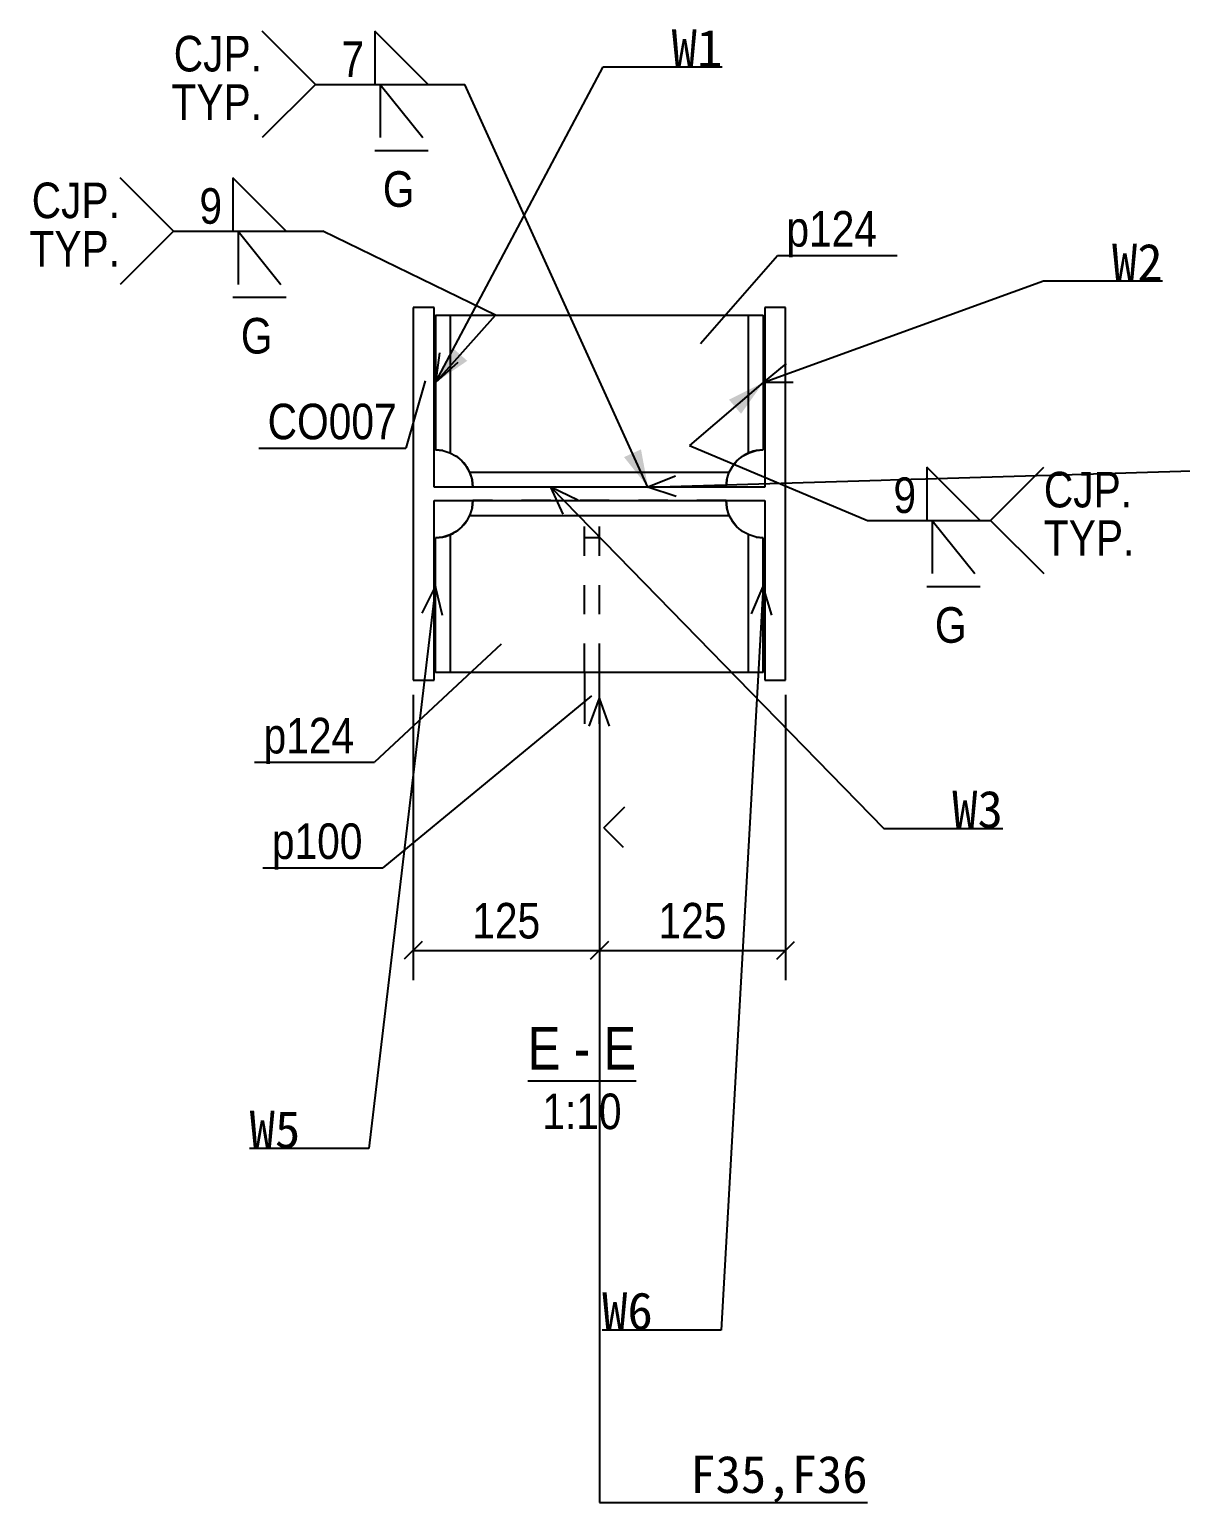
# Model space of a CAD drawing. Header units: millimetres. Extents: x -196 to 224, y -57 to 240.
# Drawn here: x 63 to 140.2, y 55.8 to 154.6 of the extents above; entities that cross this region are included whole.
import ezdxf

# ---------------------------------------------------------------- set-up
doc = ezdxf.new("R2010")
doc.units = ezdxf.units.MM
doc.linetypes.add('DXK_LINE_DOT2', pattern=[3.9198, 1.9599, -1.9599])
doc.layers.add('WELD_LABELS', color=5, linetype='Continuous')
doc.styles.add('Arial Narrow', font='ARIALN.TTF', dxfattribs={"height": 0.2})

# ---------------------------------------------------------------- blocks, each defined once
blk = doc.blocks.new('Unknown-234525283-16 - 2544')
at = {"color": 6, "linetype": 'Continuous'}
blk.add_line((96.409, 84.071), (103.685, 84.071), dxfattribs=at)
at = {"color": 0, "linetype": 'Continuous'}
for points in [[(98.601, 84.821), (98.601, 87.821), (96.409, 87.821), (96.409, 84.821)], [(100.594, 84.821), (100.594, 87.821), (99.501, 87.821), (99.501, 84.821)], [(103.685, 84.821), (103.685, 87.821), (101.494, 87.821), (101.494, 84.821)], [(102.713, 80.821), (102.713, 83.321), (97.381, 83.321), (97.381, 80.821)]]:
    blk.add_wipeout(points, dxfattribs=at)
at = {"color": 6, "linetype": 'Continuous', "style": 'Arial Narrow'}
for s, height, p in [('E', 2.863, (96.409, 84.821)), ('E', 2.863, (101.494, 84.821)), ('-', 2.863, (99.501, 84.821)), ('1:10', 2.3861, (97.381, 80.821))]:
    blk.add_text(s, height=height, dxfattribs=at).set_placement(p)
blk = doc.blocks.new('Part-234525283-2551 - 2544')
at = {"color": 2, "linetype": 'Continuous'}
for p, q in [((92.716, 123.022), (92.668, 122.534)), ((109.764, 122.534), (109.716, 123.022)), ((92.525, 122.065), (92.294, 121.633)), ((92.502, 122.022), (109.929, 122.022)), ((92.668, 122.534), (92.525, 122.065)), ((109.906, 122.065), (109.764, 122.534)), ((110.137, 121.633), (109.906, 122.065)), ((91.172, 120.712), (90.703, 120.57)), ((91.605, 120.943), (91.172, 120.712)), ((91.216, 111.472), (91.216, 120.735)), ((91.983, 121.254), (91.605, 120.943)), ((92.294, 121.633), (91.983, 121.254)), ((110.448, 121.254), (110.137, 121.633)), ((110.827, 120.943), (110.448, 121.254)), ((111.259, 120.712), (110.827, 120.943)), ((111.216, 111.472), (111.216, 120.735)), ((111.728, 120.57), (111.259, 120.712)), ((90.703, 120.57), (90.216, 120.522)), ((90.216, 111.472), (90.216, 120.522)), ((112.216, 120.522), (111.728, 120.57)), ((112.216, 111.472), (112.216, 120.522)), ((112.216, 111.472), (90.216, 111.472))]:
    blk.add_line(p, q, dxfattribs=at)
at = {"color": 7, "linetype": 'DXK_LINE_DOT2'}
for p, q in [((92.668, 122.534), (92.716, 123.022)), ((109.716, 123.022), (92.716, 123.022)), ((109.716, 123.022), (109.764, 122.534)), ((90.216, 120.522), (90.703, 120.57)), ((111.728, 120.57), (112.216, 120.522))]:
    blk.add_line(p, q, dxfattribs=at)
for centre, start, end in [((90.216, 123.022), 281.25, 348.75), ((112.216, 123.022), 191.25, 258.75)]:
    blk.add_arc(centre, 2.5, start, end, dxfattribs=at)
blk = doc.blocks.new('Part-234525283-2554 - 2544')
at = {"color": 2, "linetype": 'Continuous'}
for p, q in [((90.115, 135.972), (88.715, 135.972)), ((88.715, 135.972), (88.715, 110.972)), ((90.115, 123.922), (90.115, 135.972)), ((112.315, 135.972), (112.315, 123.922)), ((113.715, 135.972), (112.315, 135.972)), ((113.715, 110.972), (113.715, 135.972)), ((112.315, 123.922), (90.115, 123.922)), ((90.115, 110.972), (90.115, 123.022)), ((90.115, 123.022), (112.315, 123.022)), ((112.315, 123.022), (112.315, 110.972)), ((88.715, 110.972), (90.115, 110.972)), ((112.315, 110.972), (113.715, 110.972))]:
    blk.add_line(p, q, dxfattribs=at)
blk = doc.blocks.new('Part-234525283-2546 - 2544')
at = {"color": 7, "linetype": 'DXK_LINE_DOT2'}
for p, q in [((100.215, 111.472), (100.215, 123.022)), ((100.215, 123.022), (101.215, 123.022)), ((101.215, 111.472), (101.215, 123.022)), ((101.215, 120.522), (100.215, 120.522)), ((101.215, 111.472), (100.215, 111.472))]:
    blk.add_line(p, q, dxfattribs=at)
at = {"color": 2, "linetype": 'Continuous'}
for p, q in [((100.215, 111.472), (100.215, 108.031)), ((101.215, 108.031), (101.215, 111.472)), ((101.515, 101.06), (102.915, 102.46)), ((101.515, 101.06), (102.815, 99.76))]:
    blk.add_line(p, q, dxfattribs=at)
blk = doc.blocks.new('Part-234525283-2549 - 2544')
at = {"color": 2, "linetype": 'Continuous'}
for p, q in [((90.216, 135.472), (91.216, 135.472)), ((90.216, 135.472), (90.216, 126.422)), ((91.216, 126.209), (91.216, 135.472)), ((91.216, 135.472), (111.216, 135.472)), ((111.216, 126.209), (111.216, 135.472)), ((111.216, 135.472), (112.216, 135.472)), ((112.216, 135.472), (112.216, 126.422)), ((90.216, 126.422), (90.703, 126.374)), ((90.703, 126.374), (91.172, 126.232)), ((91.172, 126.232), (91.605, 126.001)), ((91.605, 126.001), (91.983, 125.69)), ((91.983, 125.69), (92.294, 125.311)), ((110.137, 125.311), (110.448, 125.69)), ((110.448, 125.69), (110.827, 126.001)), ((110.827, 126.001), (111.259, 126.232)), ((111.259, 126.232), (111.728, 126.374)), ((111.728, 126.374), (112.216, 126.422)), ((92.294, 125.311), (92.525, 124.879)), ((92.502, 124.922), (109.929, 124.922)), ((92.525, 124.879), (92.668, 124.41)), ((109.764, 124.41), (109.906, 124.879)), ((109.906, 124.879), (110.137, 125.311)), ((92.668, 124.41), (92.716, 123.922)), ((109.716, 123.922), (109.764, 124.41))]:
    blk.add_line(p, q, dxfattribs=at)
at = {"color": 7, "linetype": 'DXK_LINE_DOT2'}
for p, q in [((90.703, 126.374), (90.216, 126.422)), ((112.216, 126.422), (111.728, 126.374)), ((92.716, 123.922), (92.668, 124.41)), ((109.716, 123.922), (92.716, 123.922)), ((109.764, 124.41), (109.716, 123.922))]:
    blk.add_line(p, q, dxfattribs=at)
for centre, start, end in [((90.216, 123.922), 11.25, 78.75), ((112.216, 123.922), 101.25, 168.75)]:
    blk.add_arc(centre, 2.5, start, end, dxfattribs=at)
blk = doc.blocks.new('StraightDimension-234525283-4010 - 2544')
at = {"color": 7, "linetype": 'Continuous'}
for p, q in [((113.715, 109.972), (113.715, 90.821)), ((101.215, 107.031), (101.215, 90.821)), ((101.815, 93.421), (100.615, 92.221)), ((113.115, 92.221), (114.315, 93.421)), ((101.215, 92.821), (113.715, 92.821))]:
    blk.add_line(p, q, dxfattribs=at)
at = {"color": 0}
blk.add_wipeout([(110.25, 93.121), (110.25, 96.621), (104.68, 96.621), (104.68, 93.121)], dxfattribs=at)
at = {"color": 4, "style": 'Arial Narrow'}
blk.add_text('125', height=2.3861, dxfattribs=at).set_placement((105.18, 93.621))
blk = doc.blocks.new('StraightDimension-234525283-4011 - 2544')
at = {"color": 7, "linetype": 'Continuous'}
for p, q in [((88.715, 109.972), (88.715, 90.821)), ((101.215, 107.031), (101.215, 90.821)), ((89.315, 93.421), (88.115, 92.221)), ((100.615, 92.221), (101.815, 93.421)), ((88.715, 92.821), (101.215, 92.821))]:
    blk.add_line(p, q, dxfattribs=at)
at = {"color": 0}
blk.add_wipeout([(97.75, 93.121), (97.75, 96.621), (92.18, 96.621), (92.18, 93.121)], dxfattribs=at)
at = {"color": 4, "style": 'Arial Narrow'}
blk.add_text('125', height=2.3861, dxfattribs=at).set_placement((92.68, 93.621))
blk = doc.blocks.new('Mark-234525283-2570 - 2544')
at = {"color": 7, "linetype": 'Continuous'}
for p in [(94.623, 113.389), (78.074, 105.447)]:
    blk.add_line(p, (86.118, 105.447), dxfattribs=at)
at = {"color": 0}
blk.add_wipeout([(84.768, 106.047), (84.768, 108.547), (78.674, 108.547), (78.674, 106.047)], dxfattribs=at)
blk.add_wipeout([(84.768, 106.047), (84.768, 108.547), (78.674, 108.547), (78.674, 106.047)], dxfattribs=at)
at = {"color": 3, "style": 'Arial Narrow'}
blk.add_text('p124', height=2.3861, dxfattribs=at).set_placement((78.674, 106.047))
blk = doc.blocks.new('WeldMark-234525283-4160 - 2544')
at = {"linetype": 'Continuous'}
blk.add_hatch(color=3, dxfattribs=at).paths.add_polyline_path([(92.344, 132.401), (90.216, 130.947), (91.409, 133.231)])
at = {"color": 3, "linetype": 'Continuous'}
for p, q in [((72.621, 141.108), (69.049, 144.679)), ((80.18, 141.108), (76.608, 144.679)), ((76.608, 144.679), (76.608, 141.108)), ((72.621, 141.108), (69.049, 137.536)), ((76.608, 141.108), (80.18, 141.108)), ((76.965, 141.108), (79.823, 137.536)), ((76.965, 141.108), (76.965, 137.536)), ((94.238, 135.472), (82.644, 141.108)), ((76.608, 136.679), (80.18, 136.679)), ((90.216, 130.947), (94.238, 135.472))]:
    blk.add_line(p, q, dxfattribs=at)
at = {"color": 0}
blk.add_wipeout([(76.094, 141.408), (76.094, 144.308), (74.171, 144.308), (74.171, 141.408)], dxfattribs=at)
at = {"color": 0, "linetype": 'Continuous'}
blk.add_wipeout([(79.381, 132.794), (79.381, 135.494), (77.05, 135.494), (77.05, 132.794)], dxfattribs=at)
at = {"color": 3, "linetype": 'Continuous'}
blk.add_line((72.621, 141.108), (82.644, 141.108), dxfattribs=at)
at = {"color": 3, "style": 'Arial Narrow'}
blk.add_text('9', height=2.386, dxfattribs=at).set_placement((74.371, 141.608))
at = {"color": 3, "linetype": 'Continuous', "style": 'Arial Narrow'}
blk.add_text('G', height=2.386, dxfattribs=at).set_placement((77.15, 132.894))
at = {"color": 0, "linetype": 'Continuous'}
for points in [[(69.049, 141.983), (69.049, 144.483), (63.114, 144.483), (63.114, 141.983)], [(69.049, 138.733), (69.049, 141.233), (62.963, 141.233), (62.963, 138.733)]]:
    blk.add_wipeout(points, dxfattribs=at)
for points in [[(69.049, 141.983), (69.049, 144.483), (63.114, 144.483), (63.114, 141.983)], [(69.049, 138.733), (69.049, 141.233), (62.963, 141.233), (62.963, 138.733)]]:
    blk.add_wipeout(points, dxfattribs=at)
at = {"color": 3, "linetype": 'Continuous', "style": 'Arial Narrow'}
for s, p in [('CJP.', (63.114, 141.983)), ('TYP.', (62.963, 138.733))]:
    blk.add_text(s, height=2.3861, dxfattribs=at).set_placement(p)
blk = doc.blocks.new('WeldMark-234525283-4177 - 2544')
at = {"linetype": 'Continuous'}
blk.add_hatch(color=3, dxfattribs=at).paths.add_polyline_path([(104.006, 126.457), (104.472, 123.922), (102.868, 125.939)])
at = {"color": 3, "linetype": 'Continuous'}
for p, q in [((82.152, 150.957), (78.581, 154.529)), ((89.711, 150.957), (86.14, 154.529)), ((86.14, 154.529), (86.14, 150.957)), ((82.152, 150.957), (78.581, 147.386)), ((86.14, 150.957), (89.711, 150.957)), ((86.497, 150.957), (89.354, 147.386)), ((86.497, 150.957), (86.497, 147.386)), ((104.472, 123.922), (92.176, 150.957)), ((86.14, 146.529), (89.711, 146.529))]:
    blk.add_line(p, q, dxfattribs=at)
at = {"color": 0}
blk.add_wipeout([(85.626, 151.257), (85.626, 154.157), (83.702, 154.157), (83.702, 151.257)], dxfattribs=at)
at = {"color": 0, "linetype": 'Continuous'}
blk.add_wipeout([(88.913, 142.643), (88.913, 145.343), (86.581, 145.343), (86.581, 142.643)], dxfattribs=at)
at = {"color": 3, "linetype": 'Continuous'}
blk.add_line((82.152, 150.957), (92.176, 150.957), dxfattribs=at)
at = {"color": 3, "style": 'Arial Narrow'}
blk.add_text('7', height=2.386, dxfattribs=at).set_placement((83.902, 151.457))
at = {"color": 3, "linetype": 'Continuous', "style": 'Arial Narrow'}
blk.add_text('G', height=2.386, dxfattribs=at).set_placement((86.681, 142.743))
at = {"color": 0, "linetype": 'Continuous'}
for points in [[(78.581, 151.832), (78.581, 154.332), (72.646, 154.332), (72.646, 151.832)], [(78.581, 148.582), (78.581, 151.082), (72.494, 151.082), (72.494, 148.582)]]:
    blk.add_wipeout(points, dxfattribs=at)
for points in [[(78.581, 151.832), (78.581, 154.332), (72.646, 154.332), (72.646, 151.832)], [(78.581, 148.582), (78.581, 151.082), (72.494, 151.082), (72.494, 148.582)]]:
    blk.add_wipeout(points, dxfattribs=at)
at = {"color": 3, "linetype": 'Continuous', "style": 'Arial Narrow'}
for s, p in [('CJP.', (72.646, 151.832)), ('TYP.', (72.494, 148.582))]:
    blk.add_text(s, height=2.3861, dxfattribs=at).set_placement(p)
blk = doc.blocks.new('Mark-234525283-2567 - 2544')
at = {"color": 7, "linetype": 'Continuous'}
for p, q in [((108.009, 133.555), (113.165, 139.472)), ((113.165, 139.472), (121.209, 139.472))]:
    blk.add_line(p, q, dxfattribs=at)
at = {"color": 0}
blk.add_wipeout([(119.859, 140.072), (119.859, 142.572), (113.765, 142.572), (113.765, 140.072)], dxfattribs=at)
blk.add_wipeout([(119.859, 140.072), (119.859, 142.572), (113.765, 142.572), (113.765, 140.072)], dxfattribs=at)
at = {"color": 3, "style": 'Arial Narrow'}
blk.add_text('p124', height=2.3861, dxfattribs=at).set_placement((113.765, 140.072))
blk = doc.blocks.new('Mark-234525283-2564 - 2544')
at = {"color": 7, "linetype": 'Continuous'}
for p in [(100.685, 109.919), (78.633, 98.359)]:
    blk.add_line(p, (86.676, 98.359), dxfattribs=at)
at = {"color": 0}
blk.add_wipeout([(85.326, 98.959), (85.326, 101.459), (79.233, 101.459), (79.233, 98.959)], dxfattribs=at)
blk.add_wipeout([(85.326, 98.959), (85.326, 101.459), (79.233, 101.459), (79.233, 98.959)], dxfattribs=at)
at = {"color": 3, "style": 'Arial Narrow'}
blk.add_text('p100', height=2.3861, dxfattribs=at).set_placement((79.233, 98.959))
blk = doc.blocks.new('Mark-234525283-2573 - 2544')
at = {"color": 7, "linetype": 'Continuous'}
for p in [(89.515, 131.059), (78.349, 126.536)]:
    blk.add_line(p, (88.228, 126.536), dxfattribs=at)
at = {"color": 0}
blk.add_wipeout([(87.628, 127.136), (87.628, 129.636), (78.949, 129.636), (78.949, 127.136)], dxfattribs=at)
blk.add_wipeout([(87.628, 127.136), (87.628, 129.636), (78.949, 129.636), (78.949, 127.136)], dxfattribs=at)
at = {"color": 3, "style": 'Arial Narrow'}
blk.add_text('CO007', height=2.3861, dxfattribs=at).set_placement((78.949, 127.136))
blk = doc.blocks.new('WeldMark-234525283-4165 - 2544')
at = {"linetype": 'Continuous'}
blk.add_hatch(color=3, dxfattribs=at).paths.add_polyline_path([(109.909, 129.799), (112.216, 130.947), (110.721, 128.848)])
at = {"color": 3, "linetype": 'Continuous'}
for p, q in [((112.216, 130.947), (107.267, 126.72)), ((107.267, 126.72), (119.2, 121.689)), ((126.76, 121.689), (123.188, 125.261)), ((123.188, 125.261), (123.188, 121.689)), ((127.474, 121.689), (131.045, 125.261)), ((123.188, 121.689), (126.76, 121.689)), ((123.545, 121.689), (126.402, 118.118)), ((123.545, 121.689), (123.545, 118.118)), ((127.474, 121.689), (131.045, 118.118)), ((123.188, 117.261), (126.76, 117.261))]:
    blk.add_line(p, q, dxfattribs=at)
at = {"color": 0}
blk.add_wipeout([(122.674, 121.989), (122.674, 124.889), (120.75, 124.889), (120.75, 121.989)], dxfattribs=at)
at = {"color": 0, "linetype": 'Continuous'}
blk.add_wipeout([(125.961, 113.376), (125.961, 116.076), (123.63, 116.076), (123.63, 113.376)], dxfattribs=at)
at = {"color": 3, "linetype": 'Continuous'}
blk.add_line((119.2, 121.689), (127.474, 121.689), dxfattribs=at)
at = {"color": 3, "style": 'Arial Narrow'}
blk.add_text('9', height=2.386, dxfattribs=at).set_placement((120.95, 122.189))
at = {"color": 3, "linetype": 'Continuous', "style": 'Arial Narrow'}
blk.add_text('G', height=2.386, dxfattribs=at).set_placement((123.73, 113.476))
at = {"color": 0, "linetype": 'Continuous'}
for points in [[(136.98, 122.564), (136.98, 125.064), (131.045, 125.064), (131.045, 122.564)], [(137.132, 119.314), (137.132, 121.814), (131.045, 121.814), (131.045, 119.314)]]:
    blk.add_wipeout(points, dxfattribs=at)
for points in [[(136.98, 122.564), (136.98, 125.064), (131.045, 125.064), (131.045, 122.564)], [(137.132, 119.314), (137.132, 121.814), (131.045, 121.814), (131.045, 119.314)]]:
    blk.add_wipeout(points, dxfattribs=at)
at = {"color": 3, "linetype": 'Continuous', "style": 'Arial Narrow'}
for s, p in [('CJP.', (131.045, 122.564)), ('TYP.', (131.045, 119.314))]:
    blk.add_text(s, height=2.3861, dxfattribs=at).set_placement(p)

msp = doc.modelspace()

# ---------------------------------------------------------------- linework, layer by layer
at = {"layer": 'WELD_LABELS', "color": 5}
for p, q in [((131.017, 137.768), (139.017, 137.768)), ((89.313, 115.46), (90.216, 117.245)), ((90.675, 115.299), (90.216, 117.245)), ((120.294, 101.006), (128.294, 101.006)), ((85.737, 79.51), (77.737, 79.51)), ((109.397, 67.325), (101.397, 67.325)), ((101.215, 55.751), (119.215, 55.751))]:
    msp.add_line(p, q, dxfattribs=at)

# ---------------------------------------------------------------- block references
for name in ['Part-234525283-2554 - 2544', 'Part-234525283-2549 - 2544', 'Part-234525283-2551 - 2544', 'Part-234525283-2546 - 2544', 'Unknown-234525283-16 - 2544']:
    msp.add_blockref(name, (0, 0))

# ---------------------------------------------------------------- texts
at = {"layer": 'WELD_LABELS', "color": 5, "char_height": 2.5}
for s, insert, attachment_point in [('W1', (109.461, 152.15), 9), ('W2', (139.017, 137.768), 9), ('W3', (128.294, 101.006), 9), ('W5', (77.737, 79.51), 7), ('W6', (101.397, 67.325), 7), ('F35,F36', (119.215, 55.751), 9)]:
    msp.add_mtext(s, dxfattribs=dict(at, insert=insert, attachment_point=attachment_point))

# ---------------------------------------------------------------- next in the draw order: block references
for name in ['WeldMark-234525283-4160 - 2544', 'Mark-234525283-2567 - 2544', 'WeldMark-234525283-4165 - 2544', 'StraightDimension-234525283-4010 - 2544']:
    msp.add_blockref(name, (0, 0))

# ---------------------------------------------------------------- next in the draw order: linework, layer by layer
at = {"layer": 'WELD_LABELS', "color": 5}
for p, q in [((112.216, 130.947), (131.017, 137.768)), ((113.748, 132.233), (112.216, 130.947)), ((114.216, 130.943), (112.216, 130.947)), ((112.216, 117.245), (109.397, 67.325)), ((111.425, 115.408), (112.216, 117.245)), ((112.794, 115.331), (112.216, 117.245))]:
    msp.add_line(p, q, dxfattribs=at)

# ---------------------------------------------------------------- next in the draw order: block references
for name in ['WeldMark-234525283-4177 - 2544', 'StraightDimension-234525283-4011 - 2544']:
    msp.add_blockref(name, (0, 0))

# ---------------------------------------------------------------- next in the draw order: linework, layer by layer
for p, q in [((90.216, 130.947), (101.461, 152.15)), ((101.461, 152.15), (109.461, 152.15)), ((90.49, 132.929), (90.216, 130.947)), ((91.702, 132.286), (90.216, 130.947)), ((104.472, 123.922), (156.449, 125.49)), ((106.33, 124.665), (104.472, 123.922)), ((99.762, 123.056), (97.959, 123.922)), ((98.779, 122.098), (97.959, 123.922)), ((106.371, 123.294), (104.472, 123.922)), ((101.901, 107.873), (101.215, 109.751)), ((101.215, 109.751), (101.215, 55.751))]:
    msp.add_line(p, q, dxfattribs=at)

# ---------------------------------------------------------------- next in the draw order: block references
for name in ['Mark-234525283-2573 - 2544', 'Mark-234525283-2570 - 2544']:
    msp.add_blockref(name, (0, 0))

# ---------------------------------------------------------------- next in the draw order: block references
msp.add_blockref('Mark-234525283-2564 - 2544', (0, 0))

# ---------------------------------------------------------------- next in the draw order: linework, layer by layer
for p, q in [((97.959, 123.922), (120.294, 101.006)), ((90.216, 117.245), (85.737, 79.51)), ((100.529, 107.873), (101.215, 109.751))]:
    msp.add_line(p, q, dxfattribs=at)

doc.saveas('drawing.dxf')
